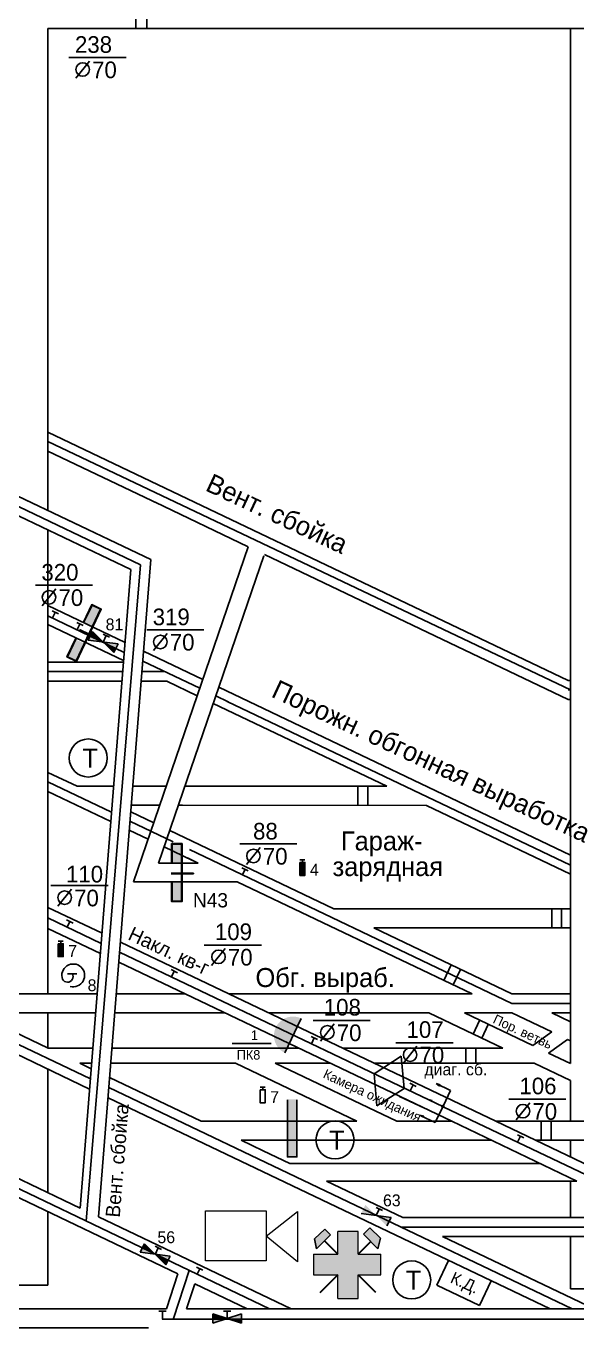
# Model space of a CAD drawing. Header units: millimetres. Extents: x -1214 to 333, y -475 to 396.
# Drawn here: x -549.2 to -433.2, y -196.3 to 77.4 of the extents above; entities that cross this region are included whole.
import ezdxf

# ---------------------------------------------------------------- set-up
doc = ezdxf.new("R2010")
doc.units = ezdxf.units.MM
for name, color, linetype in [('Двери', 7, 'Continuous'), ('Заслоны', 7, 'Continuous'), ('Номера перемычек', 7, 'Continuous'), ('Пожарные арки', 7, 'Continuous'), ('Пп краны', 1, 'Continuous'), ('Пункты ВГК', 7, 'Continuous'), ('Телефоны', 7, 'Continuous'), ('Трубопровод', 1, 'Continuous')]:
    doc.layers.add(name, color=color, linetype=linetype)

msp = doc.modelspace()

# ---------------------------------------------------------------- hatches: boundary and pattern name
for points in [[(-490.46, -98.41), (-491.52, -98.41), (-491.52, -101.14), (-490.46, -101.14)], [(-541.36, -115.5), (-542.42, -115.5), (-542.42, -118.22), (-541.36, -118.22)]]:
    msp.add_hatch(color=1).paths.add_polyline_path(points)
at = {"layer": 'Двери'}
h = msp.add_hatch(color=256, dxfattribs=at)
h.paths.add_polyline_path([(-538.8, -51.51), (-540.56, -55.22), (-538.57, -56.16), (-536.81, -52.46), (-536.9, -52.41), (-538.62, -56.03), (-540.43, -55.17), (-538.71, -51.56)])
h.paths.add_polyline_path([(-535.19, -48.8), (-536.9, -52.41), (-536.81, -52.46), (-535.1, -48.84)])
h.paths.add_polyline_path([(-535.33, -44.2), (-537.09, -47.9), (-537, -47.94), (-535.28, -44.33), (-533.47, -45.19), (-535.19, -48.8), (-535.1, -48.84), (-533.34, -45.14)])
h = msp.add_hatch(color=3, dxfattribs=at)
h.paths.add_polyline_path([(-540.43, -55.17), (-538.62, -56.03), (-536.9, -52.41), (-538.71, -51.56)])
h.paths.add_polyline_path([(-533.47, -45.19), (-535.28, -44.33), (-537, -47.94), (-535.19, -48.8)])
h = msp.add_hatch(color=256, dxfattribs=at)
h.paths.add_polyline_path([(-537.95, -49.47), (-538.01, -49.6), (-536.02, -50.54), (-535.96, -50.41)])
h.paths.add_polyline_path([(-535.87, -50.46), (-535.93, -50.59), (-533.79, -51.6), (-533.73, -51.47)])
h = msp.add_hatch(color=256, dxfattribs=at)
h.paths.add_polyline_path([(-518.53, -102.55), (-518.53, -106.65), (-516.33, -106.65), (-516.33, -102.55), (-516.43, -102.55), (-516.43, -106.55), (-518.43, -106.55), (-518.43, -102.55)])
h.paths.add_polyline_path([(-516.43, -98.55), (-516.43, -102.55), (-516.33, -102.55), (-516.33, -98.55)])
h.paths.add_polyline_path([(-518.53, -94.45), (-518.53, -98.55), (-518.43, -98.55), (-518.43, -94.55), (-516.43, -94.55), (-516.43, -98.55), (-516.33, -98.55), (-516.33, -94.45)])
h = msp.add_hatch(color=3, dxfattribs=at)
h.paths.add_polyline_path([(-518.43, -106.55), (-516.43, -106.55), (-516.43, -102.55), (-518.43, -102.55)])
h.paths.add_polyline_path([(-516.43, -94.55), (-518.43, -94.55), (-518.43, -98.55), (-516.43, -98.55)])
h = msp.add_hatch(color=256, dxfattribs=at)
h.paths.add_polyline_path([(-492.06, -160.45), (-492.06, -156.35), (-492.16, -156.35), (-492.16, -160.35), (-494.16, -160.35), (-494.16, -156.35), (-494.26, -156.35), (-494.26, -160.45)])
h.paths.add_polyline_path([(-492.16, -156.35), (-492.06, -156.35), (-492.06, -148.25), (-494.26, -148.25), (-494.26, -156.35), (-494.16, -156.35), (-494.16, -148.35), (-492.16, -148.35)])
h = msp.add_hatch(color=3, dxfattribs=at)
h.paths.add_polyline_path([(-494.16, -160.35), (-492.16, -160.35), (-492.16, -156.35), (-494.16, -156.35)])
h.paths.add_polyline_path([(-492.16, -152.35), (-494.16, -152.35), (-494.16, -156.35), (-492.16, -156.35)])
h.paths.add_polyline_path([(-492.16, -152.35), (-492.16, -148.35), (-494.16, -148.35), (-494.16, -152.35)])
at = {"layer": 'Заслоны'}
h = msp.add_hatch(color=7, dxfattribs=at)
h.paths.add_polyline_path([(-491.27, -131.21, 0.267949), (-495.26, -131.53), (-492.14, -133.02)])
h.paths.add_polyline_path([(-492.14, -133.02), (-495.26, -131.53, 0.267949), (-496.98, -135.14), (-493.86, -136.63)])
h.paths.add_polyline_path([(-493.86, -136.63), (-496.98, -135.14, 0.267949), (-494.72, -138.44)])
at = {"layer": 'Пп краны'}
h = msp.add_hatch(color=256, dxfattribs=at)
h.paths.add_polyline_path([(-478.19, -171.33), (-478.62, -172.23), (-475.49, -172.64)])
h.paths.add_polyline_path([(-477.75, -170.43), (-478.19, -171.33), (-475.49, -172.64)])
h.paths.add_polyline_path([(-472.79, -173.94), (-472.35, -173.04), (-475.49, -172.64)])
h.paths.add_polyline_path([(-475.49, -172.64), (-473.22, -174.84), (-472.79, -173.94)])
h = msp.add_hatch(color=256, dxfattribs=at)
h.paths.add_polyline_path([(-524.7, -179.48), (-525.14, -180.38), (-522, -180.79)])
h.paths.add_polyline_path([(-524.27, -178.58), (-524.7, -179.48), (-522, -180.79)])
h.paths.add_polyline_path([(-519.3, -182.1), (-518.87, -181.2), (-522, -180.79)])
h.paths.add_polyline_path([(-522, -180.79), (-519.74, -183), (-519.3, -182.1)])
for points in [[(-522, -180.79), (-524.27, -178.58), (-524.7, -179.48)], [(-519.74, -183), (-519.3, -182.1), (-522, -180.79)], [(-509.85, -193.29), (-509.85, -194.29), (-506.85, -194.29)], [(-506.85, -194.29), (-503.85, -195.29), (-503.85, -194.29)]]:
    msp.add_hatch(color=256, dxfattribs=at).paths.add_polyline_path(points)
h = msp.add_hatch(color=256, dxfattribs=at)
h.paths.add_polyline_path([(-503.85, -194.29), (-503.85, -193.29), (-506.85, -194.29)])
h.paths.add_polyline_path([(-503.85, -195.29), (-503.85, -194.29), (-506.85, -194.29)])
h.paths.add_polyline_path([(-509.85, -194.29), (-509.85, -195.29), (-506.85, -194.29)])
h.paths.add_polyline_path([(-506.85, -194.29), (-509.85, -193.29), (-509.85, -194.29)])
at = {"layer": 'Пункты ВГК'}
msp.add_hatch(color=1, dxfattribs=at).paths.add_polyline_path([(-479.24, -180.79), (-479.24, -175.99), (-483.56, -175.99), (-483.56, -180.79), (-488.64, -180.79), (-488.64, -185.11), (-483.56, -185.11), (-483.56, -190.13), (-479.24, -190.13), (-479.24, -185.11), (-474.5, -185.11), (-474.5, -180.79)])
h = msp.add_hatch(color=256, dxfattribs=at)
h.paths.add_polyline_path([(-476.78, -175.22), (-478.16, -176.6), (-475.1, -179.66), (-474.58, -177.39)])
h.paths.add_polyline_path([(-485.09, -176.7), (-486.3, -175.49), (-488.44, -177.54), (-488.05, -179.66)])
at = {"layer": 'Трубопровод'}
h = msp.add_hatch(color=256, dxfattribs=at)
h.paths.add_polyline_path([(-535.65, -50.77), (-536.08, -51.67), (-532.95, -52.08)])
h.paths.add_polyline_path([(-535.21, -49.87), (-535.65, -50.77), (-532.95, -52.08)])
h.paths.add_polyline_path([(-530.25, -53.39), (-529.81, -52.49), (-532.95, -52.08)])
h.paths.add_polyline_path([(-532.95, -52.08), (-530.68, -54.29), (-530.25, -53.39)])
for points in [[(-532.95, -52.08), (-535.21, -49.87), (-535.65, -50.77)], [(-530.68, -54.29), (-530.25, -53.39), (-532.95, -52.08)], [(-461.64, -149.74, 1), (-461.2, -149.74, 1)], [(-461.2, -149.74, 1), (-461.64, -149.74, 1)]]:
    msp.add_hatch(color=256, dxfattribs=at).paths.add_polyline_path(points)
h = msp.add_hatch(color=1, dxfattribs=at)
h.paths.add_polyline_path([(-462, -145.15), (-462.86, -144.92), (-462.07, -145.29)])
h.paths.add_polyline_path([(-462.86, -144.92), (-462.14, -145.44), (-462.07, -145.29)])
h = msp.add_hatch(color=1, dxfattribs=at)
h.paths.add_polyline_path([(-463.7, -148.48), (-464.56, -148.25), (-463.77, -148.63)])
h.paths.add_polyline_path([(-464.56, -148.25), (-463.84, -148.77), (-463.77, -148.63)])
h = msp.add_hatch(color=1, dxfattribs=at)
h.paths.add_polyline_path([(-465.41, -151.8), (-466.27, -151.56), (-465.48, -151.94)])
h.paths.add_polyline_path([(-466.27, -151.56), (-465.55, -152.08), (-465.48, -151.94)])

# ---------------------------------------------------------------- linework, layer by layer
for p, q in [((-377.34, 76.89), (-544.56, 76.89)), ((-544.56, 76.89), (-544.56, -7.94)), ((-434.56, 76.89), (-434.56, -140.72)), ((-1038.61, 63.75), (-517.19, -184.93)), ((-544.56, -7.94), (-544.56, -24.44)), ((-544.56, -7.94), (-435.08, -60.15)), ((-544.56, -11.94), (-521.31, -23.03)), ((-570.37, -16.19), (-527.1, -36.82)), ((-566.78, -13.84), (-522.92, -34.76)), ((-521.97, -22.71), (-502.4, -32.04)), ((-544.56, -28.5), (-544.56, -126.06)), ((-526.53, -102.48), (-502.4, -32.04)), ((-533.92, -172.95), (-522.92, -34.76)), ((-521.26, -98.56), (-499.13, -33.95)), ((-498.98, -33.68), (-435.08, -64.15)), ((-820.49, -36.28), (-537.78, -171.11)), ((-537.78, -171.11), (-527.1, -36.82)), ((-544.56, -44.4), (-528.32, -52.15)), ((-544.56, -48.4), (-528.63, -56)), ((-524.45, -53.99), (-511.96, -59.95)), ((-544.56, -56.31), (-528.65, -56.32)), ((-435.08, -60.15), (-434.56, -60.15)), ((-544.56, -60.31), (-528.97, -60.32)), ((-524.96, -60.32), (-519.57, -60.32)), ((-519.57, -60.32), (-513.14, -63.38)), ((-508.59, -61.56), (-434.56, -96.86)), ((-509.76, -65), (-473.24, -82.42)), ((-435.08, -64.15), (-434.56, -64.15)), ((-544.56, -79.49), (-538.44, -82.41)), ((-544.56, -83.49), (-531.32, -89.81)), ((-538.44, -82.41), (-530.73, -82.41)), ((-526.71, -82.41), (-519.66, -82.41)), ((-515.73, -82.41), (-473.24, -82.42)), ((-515.73, -82.41), (-515.22, -82.41)), ((-527.03, -86.41), (-521.03, -86.41)), ((-517.1, -86.41), (-464.85, -86.42)), ((-517.1, -86.41), (-516.24, -86.41)), ((-464.85, -86.42), (-434.56, -100.86)), ((-527.14, -87.8), (-522.3, -90.11)), ((-527.45, -91.65), (-523.47, -93.55)), ((-518.92, -91.72), (-484.37, -108.2)), ((-518.92, -91.72), (-517.73, -92.29)), ((-520.1, -95.16), (-514.13, -98)), ((-442.34, -93.15), (-434.56, -96.86)), ((-515.22, -97.48), (-512.97, -98.56)), ((-521.26, -98.56), (-512.97, -98.56)), ((-504.75, -102.48), (-526.53, -102.48)), ((-504.75, -102.48), (-455.29, -126.06)), ((-613.15, -109.17), (-535.79, -146.06)), ((-544.56, -107.88), (-533.18, -113.3)), ((-484.37, -108.2), (-434.56, -108.2)), ((-475.98, -112.2), (-434.56, -112.2)), ((-475.98, -112.2), (-446.9, -126.06)), ((-544.56, -112.31), (-533.52, -117.57)), ((-529.32, -115.15), (-450.28, -152.84)), ((-529.66, -119.42), (-459.58, -152.84)), ((-568.44, -126.06), (-534.2, -126.06)), ((-530.19, -126.06), (-515.72, -126.06)), ((-506.43, -126.06), (-455.29, -126.06)), ((-446.9, -126.06), (-434.56, -126.07)), ((-560.05, -130.06), (-534.52, -130.06)), ((-560.05, -130.06), (-544.51, -137.47)), ((-544.56, -130.06), (-544.56, -137.44)), ((-530.5, -130.06), (-507.34, -130.06)), ((-498.04, -130.06), (-464.37, -130.06)), ((-464.37, -130.06), (-448.83, -137.48)), ((-456.9, -130.06), (-442.52, -136.92)), ((-456.9, -130.06), (-446.9, -130.06)), ((-446.9, -130.06), (-438.51, -134.07)), ((-438.51, -130.07), (-434.56, -131.95)), ((-438.51, -130.07), (-434.56, -130.07)), ((-442.52, -136.92), (-438.51, -134.07)), ((-439.19, -138.51), (-435.18, -135.66)), ((-435.18, -135.66), (-434.56, -135.95)), ((-544.51, -137.47), (-535.11, -137.47)), ((-531.09, -137.47), (-491.79, -137.47)), ((-482.5, -137.47), (-466.59, -137.48)), ((-466.59, -137.48), (-448.83, -137.48)), ((-439.19, -138.51), (-434.56, -140.72)), ((-544.56, -141.88), (-544.56, -167.88)), ((-537.86, -140.64), (-535.36, -140.64)), ((-537.86, -140.64), (-535.45, -141.79)), ((-531.35, -140.64), (-505.1, -140.64)), ((-505.1, -140.64), (-479.52, -152.84)), ((-496.71, -140.64), (-471.13, -152.84)), ((-496.71, -140.64), (-485.15, -140.64)), ((-475.86, -140.64), (-442.19, -140.64)), ((-442.19, -140.64), (-434.56, -144.28)), ((-531.58, -143.63), (-512.29, -152.84)), ((-434.56, -144.28), (-434.56, -152.84)), ((-531.92, -147.9), (-438.85, -192.29)), ((-512.29, -152.84), (-479.52, -152.84)), ((-471.13, -152.84), (-459.58, -152.84)), ((-459.58, -152.84), (-433.2, -165.42)), ((-450.28, -152.84), (-416.61, -152.84)), ((-450.28, -152.84), (-447.73, -152.84)), ((-450.28, -152.84), (-423.91, -165.42)), ((-503.9, -156.84), (-471.13, -156.84)), ((-503.9, -156.84), (-499.23, -159.06)), ((-471.13, -156.84), (-451.19, -156.84)), ((-441.89, -156.84), (-408.23, -156.84)), ((-441.89, -156.84), (-439.34, -156.84)), ((-434.56, -156.84), (-434.56, -160.34)), ((-499.23, -159.06), (-493.62, -161.74)), ((-493.62, -161.74), (-460.86, -161.74)), ((-460.86, -161.74), (-440.91, -161.74)), ((-441.89, -161.74), (-440.91, -161.74)), ((-485.91, -165.42), (-439.34, -165.42)), ((-485.91, -165.42), (-469.88, -173.06)), ((-441.89, -165.42), (-433.2, -165.42)), ((-434.56, -165.42), (-434.56, -173.07)), ((-544.56, -171.88), (-544.56, -187.31)), ((-533.92, -172.95), (-493.36, -192.29)), ((-469.88, -173.06), (-417.16, -173.07)), ((-461.49, -177.06), (-408.78, -177.07)), ((-461.49, -177.06), (-429.56, -192.29)), ((-434.56, -177.07), (-434.56, -188.04)), ((-460.24, -182.09), (-462.7, -187.3)), ((-519.62, -192.29), (-517.19, -184.93)), ((-552.56, -187.31), (-544.56, -187.31)), ((-515.4, -192.29), (-513.67, -187.04)), ((-513.67, -187.04), (-502.66, -192.29)), ((-462.7, -187.3), (-453.69, -191.55)), ((-453.69, -191.55), (-451.25, -186.38)), ((-434.56, -188.04), (-434.56, -188.04)), ((-434.56, -188.04), (-426.56, -188.04)), ((-713.9, -192.29), (-519.62, -192.29)), ((-679.61, -192.29), (-531.76, -192.29)), ((-515.4, -192.29), (-367.56, -192.29)), ((-649.18, -196.29), (-523.38, -196.29))]:
    msp.add_line(p, q)
at = {"layer": 'Двери'}
for p, q in [((-538.01, -49.6), (-533.79, -51.6)), ((-537.95, -49.47), (-533.73, -51.47)), ((-533.73, -51.47), (-533.79, -51.6)), ((-528.17, -100.67), (-528.17, -100.81)), ((-518.64, -100.67), (-513.96, -100.67)), ((-518.64, -100.81), (-513.96, -100.81)), ((-513.96, -100.67), (-513.96, -100.81))]:
    msp.add_line(p, q, dxfattribs=at)
for points in [[(-537.09, -47.9), (-535.33, -44.2), (-533.34, -45.14), (-538.57, -56.16), (-540.56, -55.22), (-538.63, -51.16)], [(-537, -47.94), (-535.28, -44.33), (-533.47, -45.19), (-538.62, -56.03), (-540.43, -55.17), (-538.54, -51.2)], [(-518.53, -98.55), (-518.53, -94.45), (-516.33, -94.45), (-516.33, -106.65), (-518.53, -106.65), (-518.53, -102.55)], [(-518.43, -98.55), (-518.43, -94.55), (-516.43, -94.55), (-516.43, -106.55), (-518.43, -106.55), (-518.43, -102.55)], [(-492.16, -148.35), (-492.16, -160.35), (-494.16, -160.35), (-494.16, -148.35)]]:
    msp.add_lwpolyline(points, dxfattribs=at)
at = {"layer": 'Заслоны', "color": 7}
for p, q in [((-491.27, -131.21), (-494.72, -138.44)), ((-505.8, -136.5), (-497.61, -136.5))]:
    msp.add_line(p, q, dxfattribs=at)
at = {"layer": 'Пожарные арки', "color": 1}
for p, q in [((-526.05, 80.89), (-526.05, 76.89)), ((-523.78, 80.89), (-523.78, 76.89)), ((-479.32, -82.42), (-479.32, -86.42)), ((-477.26, -82.42), (-477.26, -86.42)), ((-438.53, -108.2), (-438.53, -112.2)), ((-436.48, -108.2), (-436.48, -112.2)), ((-459.66, -119.98), (-461.21, -123.24)), ((-457.7, -120.92), (-459.25, -124.18)), ((-453.71, -131.62), (-455.09, -134.52)), ((-451.87, -132.47), (-453.25, -135.37)), ((-456.57, -137.48), (-456.57, -140.64)), ((-454.46, -137.48), (-454.47, -140.64)), ((-440.72, -152.84), (-440.72, -156.84)), ((-438.61, -152.84), (-438.61, -156.84))]:
    msp.add_line(p, q, dxfattribs=at)
at = {"layer": 'Пп краны', "color": 7}
for p, q in [((-540.14, 70.83), (-528.12, 70.83)), ((-535.84, 70.05), (-538.72, 66.46)), ((-547.21, -40.13), (-535.18, -40.13)), ((-542.91, -40.91), (-545.79, -44.5)), ((-523.78, -49.51), (-511.75, -49.51)), ((-519.48, -50.29), (-522.36, -53.88)), ((-504.19, -94.5), (-492.17, -94.5)), ((-499.9, -95.28), (-502.77, -98.87)), ((-543.93, -103.27), (-531.9, -103.27)), ((-539.63, -104.05), (-542.51, -107.64)), ((-511.66, -115.78), (-499.64, -115.78)), ((-507.25, -116.5), (-510.13, -120.09)), ((-488.74, -131.66), (-476.72, -131.66)), ((-484.33, -132.38), (-487.21, -135.97)), ((-471.32, -136.35), (-459.3, -136.35)), ((-466.91, -137.08), (-469.79, -140.67)), ((-447.57, -148.21), (-435.54, -148.21)), ((-443.16, -148.93), (-446.03, -152.52))]:
    msp.add_line(p, q, dxfattribs=at)
at = {"layer": 'Пп краны'}
for p, q in [((-502.39, -100.2), (-503.74, -99.55)), ((-503.08, -99.87), (-503.63, -101.01)), ((-539.29, -111.17), (-540.64, -110.52)), ((-539.99, -110.83), (-540.55, -112)), ((-517.31, -121.62), (-518.66, -120.96)), ((-518, -121.28), (-518.58, -122.48)), ((-487.82, -135.65), (-489.17, -135)), ((-488.51, -135.32), (-489.1, -136.54)), ((-467.03, -145.5), (-468.38, -144.85)), ((-467.72, -145.17), (-468.34, -146.44)), ((-444.4, -156.34), (-445.75, -155.68)), ((-445.09, -156), (-445.69, -157.25)), ((-478.62, -172.23), (-472.35, -173.04)), ((-474.82, -171.3), (-475.49, -172.67)), ((-474.13, -171.63), (-475.48, -170.98)), ((-472.35, -173.04), (-473.22, -174.84)), ((-524.27, -178.58), (-525.14, -180.38)), ((-525.14, -180.38), (-518.87, -181.2)), ((-519.74, -183), (-524.27, -178.58)), ((-521.34, -179.45), (-522, -180.82)), ((-520.64, -179.79), (-521.99, -179.13)), ((-518.87, -181.2), (-519.74, -183)), ((-511.93, -184.16), (-513.28, -183.51)), ((-512.62, -183.83), (-513.18, -184.99)), ((-521.21, -192.79), (-519.71, -192.79)), ((-520.46, -194.42), (-520.46, -192.79)), ((-509.85, -195.29), (-509.85, -193.29)), ((-509.85, -193.29), (-503.85, -195.29)), ((-503.85, -193.29), (-509.85, -195.29)), ((-507.6, -192.79), (-506.1, -192.79)), ((-506.85, -194.29), (-506.85, -192.79)), ((-503.85, -195.29), (-503.85, -193.29))]:
    msp.add_line(p, q, dxfattribs=at)
at = {"layer": 'Пп краны', "color": 7}
for centre in [(-537.26, 68.28), (-544.33, -42.68), (-520.9, -52.06), (-501.31, -97.05), (-541.05, -105.82), (-508.67, -118.27), (-485.75, -134.15), (-468.33, -138.85), (-444.58, -150.71)]:
    msp.add_circle(centre, 1.42, dxfattribs=at)
at = {"layer": 'Пункты ВГК'}
for p, q in [((-488.44, -177.54), (-486.3, -175.49)), ((-488.05, -179.66), (-488.44, -177.54)), ((-485.09, -176.7), (-488.05, -179.66)), ((-486.3, -175.49), (-485.09, -176.7)), ((-476.78, -175.22), (-478.16, -176.6)), ((-478.16, -176.6), (-475.1, -179.66)), ((-476.6, -178.15), (-477.95, -176.81)), ((-474.58, -177.39), (-476.78, -175.22)), ((-475.1, -179.66), (-474.58, -177.39))]:
    msp.add_line(p, q, dxfattribs=at)
at = {"layer": 'Пункты ВГК', "color": 1, "lineweight": 20}
for p, q in [((-483.56, -180.79), (-483.56, -175.99)), ((-479.24, -175.99), (-483.56, -175.99)), ((-479.24, -180.79), (-479.24, -175.99)), ((-488.64, -180.79), (-483.56, -180.79)), ((-488.64, -180.79), (-488.64, -185.11)), ((-479.24, -180.79), (-474.5, -180.79)), ((-474.5, -185.11), (-474.5, -180.79)), ((-488.64, -185.11), (-483.56, -185.11)), ((-483.56, -190.13), (-483.56, -185.11)), ((-479.24, -185.11), (-474.5, -185.11)), ((-479.24, -190.13), (-479.24, -185.11)), ((-483.56, -190.13), (-479.24, -190.13))]:
    msp.add_line(p, q, dxfattribs=at)
at = {"layer": 'Пункты ВГК', "lineweight": 30}
for p, q in [((-486.37, -177.98), (-483.56, -180.79)), ((-476.6, -178.15), (-479.24, -180.79)), ((-483.56, -185.11), (-487.34, -188.89)), ((-479.24, -185.11), (-475.59, -188.76))]:
    msp.add_line(p, q, dxfattribs=at)
at = {"layer": 'Телефоны'}
for p, q in [((-535.21, -49.87), (-536.08, -51.67)), ((-529.81, -52.49), (-530.68, -54.29))]:
    msp.add_line(p, q, dxfattribs=at)
at = {"layer": 'Телефоны', "color": 1, "lineweight": 15}
for p, q in [((-498.6, -177), (-492.02, -171.79)), ((-492.02, -171.79), (-492.02, -182.36)), ((-492.02, -182.36), (-498.6, -177))]:
    msp.add_line(p, q, dxfattribs=at)
msp.add_lwpolyline([(-511.41, -171.64), (-498.6, -171.64), (-498.6, -182.2), (-511.41, -182.2)], close=True, dxfattribs=at)
at = {"layer": 'Телефоны', "color": 7}
for centre in [(-536.08, -76.47), (-484.14, -156.76), (-468, -186.19)]:
    msp.add_circle(centre, 4, dxfattribs=at)
at = {"layer": 'Трубопровод'}
for p, q in [((-544.56, -9.89), (-434.56, -62.15)), ((-568.69, -15.04), (-525.09, -35.84)), ((-497.9, -192.29), (-828.35, -34.32)), ((-536.55, -173.81), (-525.09, -35.84)), ((-542.35, -46.17), (-543.7, -45.52)), ((-543.04, -45.84), (-543.61, -47.01)), ((-528.49, -54.25), (-544.56, -46.6)), ((-537.17, -48.64), (-538.52, -47.99)), ((-537.86, -48.3), (-538.43, -49.47)), ((-536.08, -51.67), (-529.81, -52.49)), ((-530.68, -54.29), (-535.21, -49.87)), ((-532.28, -50.74), (-532.95, -52.11)), ((-531.59, -51.08), (-532.94, -50.42)), ((-512.6, -61.8), (-524.62, -56.09)), ((-715.17, -58.29), (-535.62, -143.93)), ((-544.56, -58.29), (-528.81, -58.29)), ((-524.8, -58.29), (-519.99, -58.29)), ((-434.56, -62.15), (-435.08, -62.15)), ((-506.63, -64.63), (-509.22, -63.4)), ((-434.56, -98.97), (-506.84, -64.56)), ((-544.56, -81.49), (-531.16, -87.88)), ((-527.3, -89.72), (-518.18, -94.07)), ((-514.76, -95.7), (-446.9, -128.07)), ((-490.46, -97.85), (-491.51, -97.85)), ((-490.98, -97.85), (-490.46, -97.85)), ((-490.98, -98.41), (-490.98, -97.85)), ((-544.56, -110.09), (-533.35, -115.44)), ((-541.35, -114.94), (-542.41, -114.94)), ((-541.87, -114.94), (-541.35, -114.94)), ((-541.87, -115.49), (-541.87, -114.94)), ((-529.49, -117.28), (-461.3, -149.8)), ((-540.42, -121.83), (-538.47, -121.83)), ((-446.9, -128.07), (-434.56, -128.07)), ((-462.86, -144.92), (-462, -145.15)), ((-462.86, -144.92), (-462.14, -145.44)), ((-462.86, -144.92), (-459.81, -146.37)), ((-531.75, -145.77), (-434.2, -192.29)), ((-498.83, -145.66), (-499.88, -145.66)), ((-499.35, -145.66), (-498.83, -145.66)), ((-499.35, -146.22), (-499.35, -145.66)), ((-462, -145.15), (-462.14, -145.44)), ((-459.81, -146.37), (-461.33, -149.54)), ((-464.56, -148.25), (-463.7, -148.48)), ((-463.7, -148.48), (-463.84, -148.77)), ((-463.03, -153.12), (-461.52, -149.94)), ((-461.23, -149.84), (-123.38, -310.96)), ((-466.27, -151.56), (-465.41, -151.8)), ((-465.41, -151.8), (-465.55, -152.08)), ((-412.96, -175.07), (-470.31, -175.07)), ((-518.17, -194.29), (-514.84, -184.19)), ((-367.75, -194.42), (-520.52, -194.42))]:
    msp.add_line(p, q, dxfattribs=at)
at = {"layer": 'Трубопровод', "color": 3}
for p, q in [((-470.18, -139.18), (-475.9, -142.84)), ((-470.18, -139.18), (-469.58, -145.95)), ((-475.3, -149.6), (-475.9, -142.84)), ((-475.3, -149.6), (-469.58, -145.95))]:
    msp.add_line(p, q, dxfattribs=at)
at = {"layer": 'Трубопровод', "color": 7}
msp.add_line((-470.55, -147.6), (-465.29, -150.11), dxfattribs=at)
at = {"layer": 'Трубопровод', "color": 1}
msp.add_line((-466.08, -151.67), (-463.03, -153.12), dxfattribs=at)
at = {"layer": 'Трубопровод'}
for points in [[(-491.52, -98.41), (-490.46, -98.41), (-490.46, -101.14), (-491.52, -101.14)], [(-542.42, -115.5), (-541.36, -115.5), (-541.36, -118.22), (-542.42, -118.22)], [(-499.9, -146.22), (-498.83, -146.22), (-498.83, -148.95), (-499.9, -148.95)]]:
    msp.add_lwpolyline(points, close=True, dxfattribs=at)
msp.add_circle((-461.42, -149.74), 0.22, dxfattribs=at)
msp.add_circle((-461.42, -149.74), 0.22, dxfattribs=at)
msp.add_circle((-461.42, -149.74), 0.22, dxfattribs=at)
msp.add_circle((-461.42, -149.74), 0.22, dxfattribs=at)
for centre, radius, start, end in [((-539.24, -122.17), 2.4, 254.0806, 199.875), ((-540.46, -122.41), 1.19, 208.6814, 29.4883)]:
    msp.add_arc(centre, radius, start, end, dxfattribs=at)

# ---------------------------------------------------------------- texts
for s, height, rotation, p in [('Вент. сбойка', 4, 335, (-511.64, -20.15)), ('Порожн. обгонная выработка', 4, 335, (-497.77, -63.51)), ('Вент. сбойка', 3, 85.3993, (-529.46, -173.15)), ('К.Д.', 2.5, 335.6726, (-460.07, -186.66))]:
    msp.add_text(s, height=height, rotation=rotation).set_placement(p)
for s, height, p in [('Гараж-', 4, (-482.9, -95.9)), ('зарядная', 4, (-484.65, -101.29)), ('Обг. выраб.', 4, (-500.88, -124.62)), ('диаг. сб.', 2.5, (-465.33, -143.18))]:
    msp.add_text(s, height=height).set_placement(p)
at = {"color": 7}
for s, height, p in [('Накл. кв-г', 3, (-527.94, -114.53)), ('Пор. ветвь', 2, (-451.07, -132.1)), ('Камера ожидания', 2, (-486.82, -143.61))]:
    msp.add_text(s, height=height, rotation=335, dxfattribs=at).set_placement(p)
at = {"layer": 'Заслоны', "color": 7}
for s, p in [('1', (-501.84, -135.73)), ('ПК8', (-504.83, -139.87))]:
    msp.add_text(s, height=2, dxfattribs=at).set_placement(p)
at = {"layer": 'Номера перемычек', "color": 7}
msp.add_text('N43', height=3, dxfattribs=at).set_placement((-514.03, -107.87))
at = {"layer": 'Пп краны', "color": 7}
for s, p in [('238', (-538.88, 71.79)), ('70', (-535.28, 66.46)), ('320', (-545.95, -39.17)), ('70', (-542.35, -44.5)), ('319', (-522.52, -48.55)), ('70', (-518.92, -53.88)), ('88', (-501.39, -93.6)), ('70', (-499.33, -98.88)), ('110', (-540.77, -102.63)), ('70', (-539.06, -107.65)), ('109', (-509.42, -114.74)), ('70', (-506.69, -120.1)), ('108', (-486.5, -130.62)), ('70', (-483.77, -135.98)), ('107', (-469.08, -135.31)), ('70', (-466.35, -140.67)), ('106', (-445.32, -147.17)), ('70', (-442.59, -152.53))]:
    msp.add_text(s, height=3.5, dxfattribs=at).set_placement(p)
at = {"layer": 'Пп краны'}
for s, p in [('81', (-532.42, -49.63)), ('63', (-474.04, -170.72)), ('56', (-521.52, -178.47))]:
    msp.add_text(s, height=2.5, dxfattribs=at).set_placement(p)
at = {"layer": 'Телефоны'}
for p in [(-537.32, -78.5), (-485.38, -158.79), (-469.24, -188.22)]:
    msp.add_text('Т', height=4, dxfattribs=at).set_placement(p)
at = {"layer": 'Трубопровод'}
for s, p in [('4', (-489.42, -101.2)), ('7', (-540.31, -118.29)), ('8', (-536.21, -125.49)), ('7', (-497.79, -149.01))]:
    msp.add_text(s, height=2.5, dxfattribs=at).set_placement(p)

doc.saveas('drawing.dxf')
